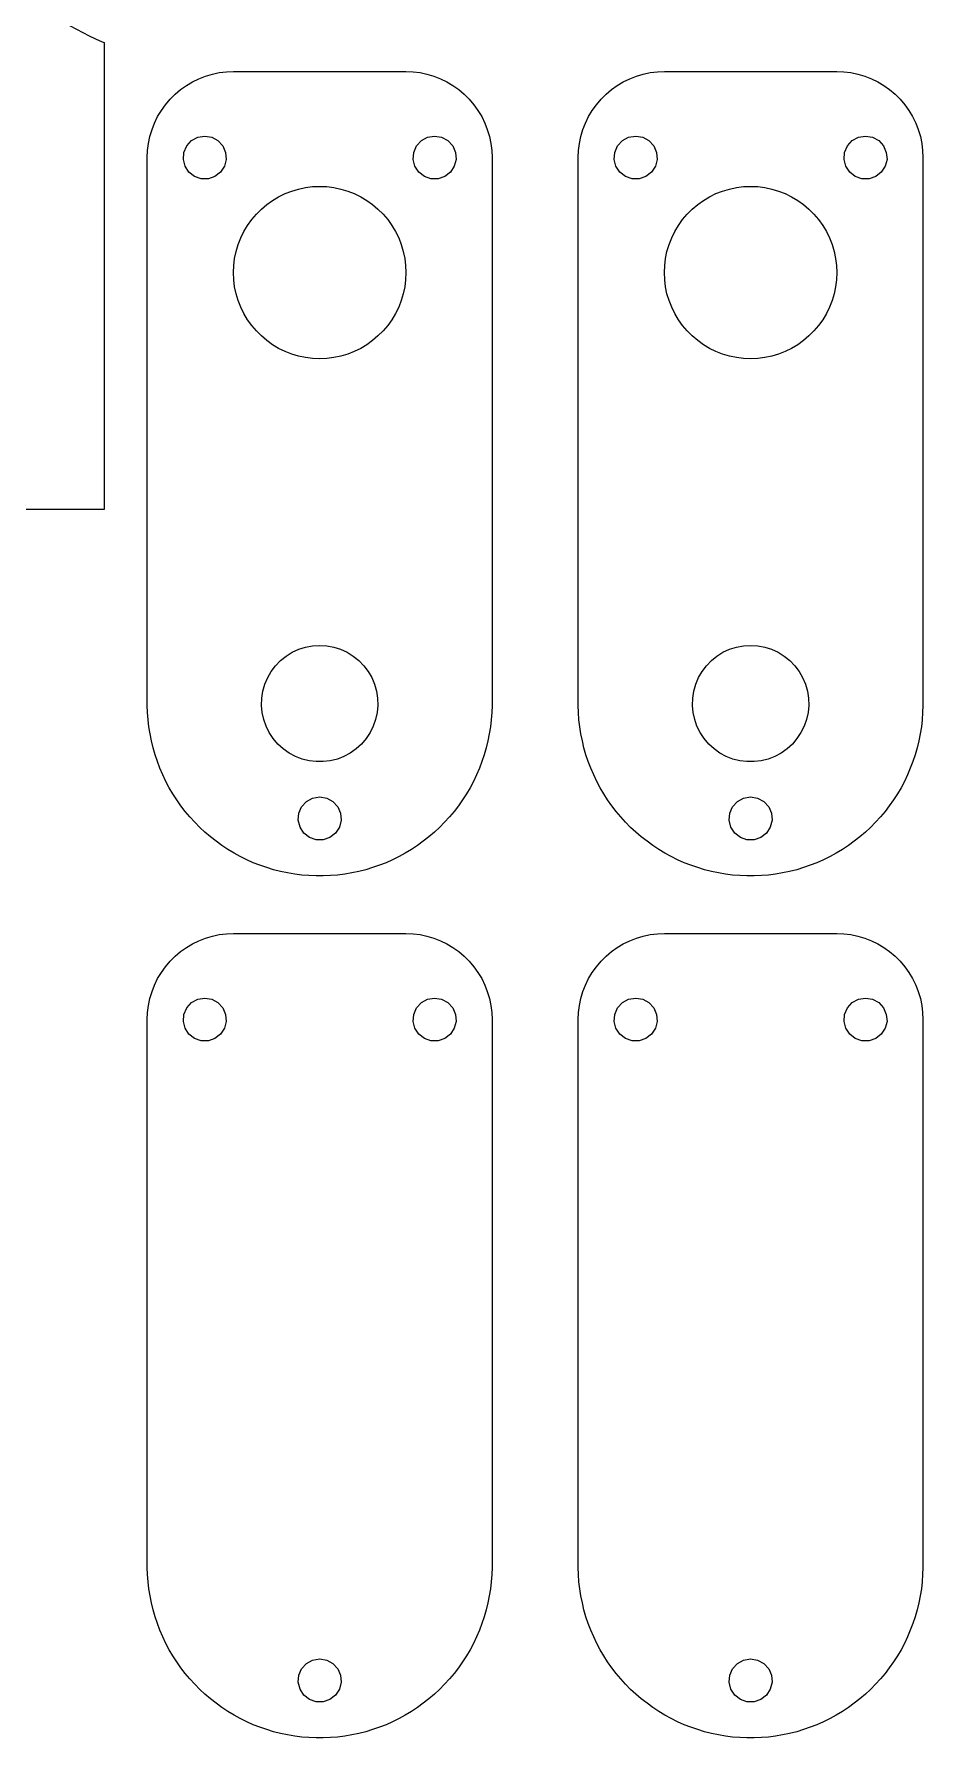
# Model space of a CAD drawing. Extents: x 3 to 1396, y 3 to 487.
# Drawn here: x 1141.1 to 1203, y 3 to 121.6 of the extents above; entities that cross this region are included whole.
import ezdxf

# ---------------------------------------------------------------- set-up
doc = ezdxf.new("R2010")
doc.units = 0
doc.layers.add('Layer_1', color=7, linetype='CONTINUOUS')

msp = doc.modelspace()

# ---------------------------------------------------------------- linework, layer by layer
at = {"layer": 'Layer_1', "color": 7}
for points in [[(1141.022074, 123.699518), (1141.442077, 123.420542), (1141.86208, 123.148536), (1142.282083, 122.883529), (1142.712077, 122.625522), (1143.142071, 122.375529), (1143.582083, 122.13152), (1144.022096, 121.895526), (1144.46208, 121.667518), (1144.912084, 121.445522), (1145.362087, 121.232529), (1145.822081, 121.026535), (1145.962092, 120.965519), (1145.962092, 88.45953), (1132.462076, 88.45953)], [(1148.962086, 74.959543), (1148.962086, 112.959523), (1148.982123, 113.454513), (1149.042096, 113.947527), (1149.142087, 114.432526), (1149.292088, 114.907534), (1149.472089, 115.369532), (1149.682091, 115.815528), (1149.942074, 116.241514), (1150.232086, 116.644527), (1150.552069, 117.023523), (1150.902081, 117.373535), (1151.282093, 117.694535), (1151.682087, 117.982515), (1152.10209, 118.236543), (1152.552093, 118.454531), (1153.012087, 118.634533), (1153.492091, 118.775531), (1153.972094, 118.877526), (1154.472079, 118.93953), (1154.962074, 118.959568), (1166.962078, 118.95954), (1167.462091, 118.939502), (1167.952085, 118.877526), (1168.432089, 118.775531), (1168.912092, 118.634533), (1169.372086, 118.454531), (1169.82209, 118.236543), (1170.242093, 117.982515), (1170.642086, 117.694535), (1171.02207, 117.373535), (1171.372082, 117.023523), (1171.702085, 116.644527), (1171.982077, 116.241514), (1172.242089, 115.815528), (1172.462081, 115.369532), (1172.632092, 114.907534), (1172.782093, 114.432526), (1172.882084, 113.947527), (1172.942084, 113.454513), (1172.962122, 112.959523), (1172.962094, 74.959543), (1172.962094, 74.959543), (1172.962094, 74.834519), (1172.942056, 74.335521), (1172.912084, 73.83754), (1172.852084, 73.341535), (1172.772074, 72.848521), (1172.672082, 72.358527), (1172.562072, 71.873528), (1172.42209, 71.39454), (1172.26207, 70.92052), (1172.082097, 70.453527), (1171.882086, 69.995536), (1171.672084, 69.545533), (1171.442073, 69.104533), (1171.18209, 68.673523), (1170.912088, 68.25352), (1170.622077, 67.845539), (1170.322074, 67.449525), (1170.002091, 67.066521), (1169.66207, 66.697516), (1169.312086, 66.342537), (1168.952083, 66.002515), (1168.572071, 65.678524), (1168.172077, 65.370535), (1167.772084, 65.07852), (1167.352081, 64.803522), (1166.922087, 64.546531), (1166.492093, 64.307517), (1166.04209, 64.086537), (1165.582096, 63.884522), (1165.122074, 63.702517), (1164.64207, 63.539534), (1164.172085, 63.395516), (1163.682091, 63.272523), (1163.192097, 63.16954), (1162.702074, 63.086539), (1162.21208, 63.024535), (1161.712095, 62.98254), (1161.212082, 62.962502), (1160.712069, 62.96253), (1160.212084, 62.982568), (1159.712071, 63.024535), (1159.222077, 63.086539), (1158.732083, 63.16954), (1158.242088, 63.272523), (1157.752094, 63.395516), (1157.282081, 63.539534), (1156.802078, 63.702517), (1156.342084, 63.884522), (1155.88209, 64.086537), (1155.432086, 64.307517), (1155.002093, 64.546531), (1154.572071, 64.803522), (1154.152096, 65.07852), (1153.752074, 65.370535), (1153.35208, 65.678524), (1152.972096, 66.002515), (1152.612094, 66.342537), (1152.262082, 66.697516), (1151.922089, 67.066521), (1151.602077, 67.449525), (1151.302075, 67.845539), (1151.012091, 68.25352), (1150.742089, 68.673523), (1150.492097, 69.104533), (1150.252095, 69.545533), (1150.042094, 69.995536), (1149.842083, 70.453527), (1149.662081, 70.92052), (1149.50209, 71.39454), (1149.362079, 71.873528), (1149.252097, 72.358527), (1149.152078, 72.848521), (1149.072096, 73.341535), (1149.012095, 73.83754), (1148.982095, 74.335521), (1148.962057, 74.834519), (1148.962086, 74.959515), (1148.962086, 74.959543)], [(1178.962082, 74.959543), (1178.962082, 112.959523), (1178.98212, 113.454513), (1179.042092, 113.947527), (1179.142083, 114.432526), (1179.292084, 114.907534), (1179.472086, 115.369532), (1179.682087, 115.815528), (1179.94207, 116.241514), (1180.232082, 116.644527), (1180.552094, 117.023523), (1180.902078, 117.373535), (1181.28209, 117.694535), (1181.682083, 117.982515), (1182.102086, 118.236543), (1182.55209, 118.454531), (1183.012084, 118.634533), (1183.492087, 118.775531), (1183.972091, 118.877526), (1184.472076, 118.93953), (1184.96207, 118.959568), (1196.962074, 118.95954), (1197.462087, 118.939502), (1197.952082, 118.877526), (1198.432085, 118.775531), (1198.912089, 118.634533), (1199.372083, 118.454531), (1199.822086, 118.236543), (1200.242089, 117.982515), (1200.642083, 117.694535), (1201.022095, 117.373535), (1201.372079, 117.023523), (1201.702081, 116.644527), (1201.982074, 116.241514), (1202.242085, 115.815528), (1202.462077, 115.369532), (1202.632088, 114.907534), (1202.782089, 114.432526), (1202.88208, 113.947527), (1202.942081, 113.454513), (1202.962119, 112.959523), (1202.96209, 74.959543), (1202.96209, 74.959543), (1202.96209, 74.834519), (1202.942053, 74.335521), (1202.912081, 73.83754), (1202.85208, 73.341535), (1202.77207, 72.848521), (1202.672079, 72.358527), (1202.562097, 71.873528), (1202.422086, 71.39454), (1202.262095, 70.92052), (1202.082093, 70.453527), (1201.882082, 69.995536), (1201.672081, 69.545533), (1201.44207, 69.104533), (1201.182087, 68.673523), (1200.912085, 68.25352), (1200.622073, 67.845539), (1200.322071, 67.449525), (1200.002087, 67.066521), (1199.662094, 66.697516), (1199.312082, 66.342537), (1198.95208, 66.002515), (1198.572096, 65.678524), (1198.172074, 65.370535), (1197.77208, 65.07852), (1197.352077, 64.803522), (1196.922083, 64.546531), (1196.49209, 64.307517), (1196.042086, 64.086537), (1195.582092, 63.884522), (1195.12207, 63.702517), (1194.642095, 63.539534), (1194.172082, 63.395516), (1193.682088, 63.272523), (1193.192093, 63.16954), (1192.702071, 63.086539), (1192.212077, 63.024535), (1191.712092, 62.98254), (1191.212079, 62.962502), (1190.712094, 62.96253), (1190.212081, 62.982568), (1189.712096, 63.024535), (1189.222073, 63.086539), (1188.732079, 63.16954), (1188.242085, 63.272523), (1187.752091, 63.395516), (1187.282078, 63.539534), (1186.802074, 63.702517), (1186.34208, 63.884522), (1185.882086, 64.086537), (1185.432083, 64.307517), (1185.002089, 64.546531), (1184.572095, 64.803522), (1184.152092, 65.07852), (1183.75207, 65.370535), (1183.352077, 65.678524), (1182.972093, 66.002515), (1182.61209, 66.342537), (1182.262078, 66.697516), (1181.922085, 67.066521), (1181.602073, 67.449525), (1181.302071, 67.845539), (1181.012088, 68.25352), (1180.742086, 68.673523), (1180.492093, 69.104533), (1180.252092, 69.545533), (1180.04209, 69.995536), (1179.842079, 70.453527), (1179.662078, 70.92052), (1179.502086, 71.39454), (1179.362076, 71.873528), (1179.252094, 72.358527), (1179.152074, 72.848521), (1179.072092, 73.341535), (1179.012092, 73.83754), (1178.982092, 74.335521), (1178.962054, 74.834519), (1178.962082, 74.959515), (1178.962082, 74.959543)], [(1151.472085, 112.835515), (1151.512076, 113.327541), (1151.702096, 113.77952), (1152.04209, 114.14353), (1152.472083, 114.378537), (1152.962078, 114.459535), (1153.452072, 114.378537), (1153.882094, 114.14353), (1154.222087, 113.77952), (1154.412079, 113.327541), (1154.462089, 112.835515), (1154.332097, 112.356527), (1154.062095, 111.943523), (1153.672092, 111.64053), (1153.21207, 111.479522), (1152.712085, 111.479522), (1152.252091, 111.64053), (1151.862088, 111.943523), (1151.592086, 112.356527), (1151.472085, 112.835515)], [(1167.472082, 112.835515), (1167.512072, 113.327541), (1167.702093, 113.77952), (1168.042086, 114.14353), (1168.47208, 114.378537), (1168.962074, 114.459535), (1169.452096, 114.378537), (1169.88209, 114.14353), (1170.222083, 113.77952), (1170.412075, 113.327541), (1170.462085, 112.835515), (1170.332093, 112.356527), (1170.062091, 111.943523), (1169.672088, 111.64053), (1169.212094, 111.479522), (1168.712081, 111.479522), (1168.252087, 111.64053), (1167.862084, 111.943523), (1167.592082, 112.356527), (1167.472082, 112.835515)], [(1181.472082, 112.835515), (1181.512073, 113.327541), (1181.702093, 113.77952), (1182.042086, 114.14353), (1182.47208, 114.378537), (1182.962074, 114.459535), (1183.452096, 114.378537), (1183.88209, 114.14353), (1184.222083, 113.77952), (1184.412075, 113.327541), (1184.462085, 112.835515), (1184.332094, 112.356527), (1184.062092, 111.943523), (1183.672089, 111.64053), (1183.212095, 111.479522), (1182.712082, 111.479522), (1182.252088, 111.64053), (1181.862085, 111.943523), (1181.592083, 112.356527), (1181.472082, 112.835515)], [(1197.472078, 112.835515), (1197.512097, 113.327541), (1197.702089, 113.77952), (1198.042082, 114.14353), (1198.472076, 114.378537), (1198.96207, 114.459535), (1199.452093, 114.378537), (1199.882086, 114.14353), (1200.22208, 113.77952), (1200.412072, 113.327541), (1200.462081, 112.835515), (1200.33209, 112.356527), (1200.062088, 111.943523), (1199.672085, 111.64053), (1199.212091, 111.479522), (1198.712078, 111.479522), (1198.252084, 111.64053), (1197.862081, 111.943523), (1197.592079, 112.356527), (1197.472078, 112.835515)], [(1154.962074, 104.959539), (1154.982111, 105.454529), (1155.042084, 105.947515), (1155.142075, 106.432514), (1155.292076, 106.907522), (1155.472077, 107.36952), (1155.682079, 107.815515), (1155.94209, 108.24153), (1156.232074, 108.644543), (1156.552085, 109.023539), (1156.902069, 109.373523), (1157.282081, 109.694523), (1157.682075, 109.982531), (1158.102078, 110.236531), (1158.552081, 110.454519), (1159.012075, 110.63452), (1159.492079, 110.775519), (1159.972082, 110.877514), (1160.472096, 110.939518), (1160.96209, 110.959556), (1161.462075, 110.93949), (1161.952097, 110.877514), (1162.432072, 110.775519), (1162.912076, 110.63452), (1163.37207, 110.454519), (1163.822073, 110.236531), (1164.242076, 109.982531), (1164.64207, 109.694523), (1165.022082, 109.373523), (1165.372094, 109.023539), (1165.702097, 108.644543), (1165.982089, 108.24153), (1166.242072, 107.815515), (1166.462093, 107.36952), (1166.632075, 106.907522), (1166.782076, 106.432514), (1166.882096, 105.947515), (1166.942096, 105.454529), (1166.962134, 104.959539), (1166.94204, 104.464522), (1166.882096, 103.971536), (1166.782076, 103.486537), (1166.632075, 103.011529), (1166.462093, 102.549531), (1166.242072, 102.103535), (1165.982089, 101.677521), (1165.702097, 101.274536), (1165.372094, 100.895539), (1165.022082, 100.545527), (1164.64207, 100.224528), (1164.242076, 99.93652), (1163.822073, 99.68252), (1163.37207, 99.464532), (1162.912076, 99.28453), (1162.432072, 99.143532), (1161.952097, 99.041537), (1161.462075, 98.979533), (1160.96209, 98.959495), (1160.472096, 98.979561), (1159.972082, 99.041537), (1159.492079, 99.143532), (1159.012075, 99.28453), (1158.552081, 99.464532), (1158.102078, 99.68252), (1157.682075, 99.93652), (1157.282081, 100.224528), (1156.902069, 100.545527), (1156.552085, 100.895539), (1156.232074, 101.274536), (1155.94209, 101.677521), (1155.682079, 102.103535), (1155.472077, 102.549531), (1155.292076, 103.011529), (1155.142075, 103.486537), (1155.042084, 103.971536), (1154.982083, 104.464522), (1154.962045, 104.959539)], [(1184.96207, 104.959539), (1184.982108, 105.454529), (1185.04208, 105.947515), (1185.142071, 106.432514), (1185.292072, 106.907522), (1185.472074, 107.36952), (1185.682075, 107.815515), (1185.942087, 108.24153), (1186.23207, 108.644543), (1186.552082, 109.023539), (1186.902094, 109.373523), (1187.282078, 109.694523), (1187.682071, 109.982531), (1188.102074, 110.236531), (1188.552078, 110.454519), (1189.012072, 110.63452), (1189.492075, 110.775519), (1189.972079, 110.877514), (1190.472092, 110.939518), (1190.962086, 110.959556), (1191.462071, 110.93949), (1191.952094, 110.877514), (1192.432097, 110.775519), (1192.912072, 110.63452), (1193.372095, 110.454519), (1193.82207, 110.236531), (1194.242073, 109.982531), (1194.642095, 109.694523), (1195.022079, 109.373523), (1195.372091, 109.023539), (1195.702093, 108.644543), (1195.982086, 108.24153), (1196.242097, 107.815515), (1196.462089, 107.36952), (1196.632072, 106.907522), (1196.782073, 106.432514), (1196.882092, 105.947515), (1196.942093, 105.454529), (1196.962131, 104.959539), (1196.942036, 104.464522), (1196.882092, 103.971536), (1196.782073, 103.486537), (1196.632072, 103.011529), (1196.462089, 102.549531), (1196.242097, 102.103535), (1195.982086, 101.677521), (1195.702093, 101.274536), (1195.372091, 100.895539), (1195.022079, 100.545527), (1194.642095, 100.224528), (1194.242073, 99.93652), (1193.82207, 99.68252), (1193.372095, 99.464532), (1192.912072, 99.28453), (1192.432097, 99.143532), (1191.952094, 99.041537), (1191.462071, 98.979533), (1190.962086, 98.959495), (1190.472092, 98.979561), (1189.972079, 99.041537), (1189.492075, 99.143532), (1189.012072, 99.28453), (1188.552078, 99.464532), (1188.102074, 99.68252), (1187.682071, 99.93652), (1187.282078, 100.224528), (1186.902094, 100.545527), (1186.552082, 100.895539), (1186.23207, 101.274536), (1185.942087, 101.677521), (1185.682075, 102.103535), (1185.472074, 102.549531), (1185.292072, 103.011529), (1185.142071, 103.486537), (1185.04208, 103.971536), (1184.98208, 104.464522), (1184.962042, 104.959539)], [(1156.912088, 74.834519), (1156.932126, 75.333516), (1157.002089, 75.825514), (1157.142071, 76.305517), (1157.342082, 76.764523), (1157.582084, 77.196521), (1157.882086, 77.594539), (1158.23207, 77.952538), (1158.622072, 78.265522), (1159.042076, 78.527537), (1159.50207, 78.736523), (1159.972082, 78.88754), (1160.462077, 78.978529), (1160.96209, 79.009517), (1161.462075, 78.978529), (1161.952097, 78.88754), (1162.422082, 78.736523), (1162.882076, 78.527537), (1163.302079, 78.265522), (1163.692082, 77.952538), (1164.042094, 77.594539), (1164.342096, 77.196521), (1164.58207, 76.764523), (1164.78208, 76.305517), (1164.922091, 75.825514), (1164.992082, 75.333516), (1165.01212, 74.834519), (1164.962082, 74.338513), (1164.852072, 73.851539), (1164.69208, 73.380538), (1164.472088, 72.934514), (1164.192095, 72.518518), (1163.872083, 72.140538), (1163.50209, 71.804524), (1163.092077, 71.516517), (1162.652093, 71.280522), (1162.192071, 71.100521), (1161.702076, 70.978516), (1161.212082, 70.917528), (1160.712069, 70.917528), (1160.222075, 70.978516), (1159.732081, 71.100521), (1159.272087, 71.280522), (1158.832074, 71.516517), (1158.42209, 71.804524), (1158.052096, 72.140538), (1157.732085, 72.518518), (1157.452092, 72.934514), (1157.232072, 73.380538), (1157.07208, 73.851539), (1156.96207, 74.338513), (1156.912088, 74.834519)], [(1186.912084, 74.834519), (1186.932122, 75.333516), (1187.002085, 75.825514), (1187.142096, 76.305517), (1187.342078, 76.764523), (1187.58208, 77.196521), (1187.882082, 77.594539), (1188.232094, 77.952538), (1188.622097, 78.265522), (1189.042072, 78.527537), (1189.502094, 78.736523), (1189.972079, 78.88754), (1190.462073, 78.978529), (1190.962086, 79.009517), (1191.462071, 78.978529), (1191.952094, 78.88754), (1192.422078, 78.736523), (1192.882072, 78.527537), (1193.302075, 78.265522), (1193.692078, 77.952538), (1194.04209, 77.594539), (1194.342092, 77.196521), (1194.582094, 76.764523), (1194.782077, 76.305517), (1194.922087, 75.825514), (1194.992078, 75.333516), (1195.012116, 74.834519), (1194.962078, 74.338513), (1194.852096, 73.851539), (1194.692076, 73.380538), (1194.472084, 72.934514), (1194.192091, 72.518518), (1193.87208, 72.140538), (1193.502086, 71.804524), (1193.092074, 71.516517), (1192.652089, 71.280522), (1192.192095, 71.100521), (1191.702073, 70.978516), (1191.212079, 70.917528), (1190.712094, 70.917528), (1190.222071, 70.978516), (1189.732077, 71.100521), (1189.272083, 71.280522), (1188.83207, 71.516517), (1188.422086, 71.804524), (1188.052093, 72.140538), (1187.732081, 72.518518), (1187.452088, 72.934514), (1187.232096, 73.380538), (1187.072076, 73.851539), (1186.962094, 74.338513), (1186.912084, 74.834519)], [(1159.472069, 66.835522), (1159.512088, 67.32752), (1159.70208, 67.779527), (1160.042074, 68.143538), (1160.472096, 68.378516), (1160.96209, 68.459542), (1161.452084, 68.378516), (1161.882078, 68.143538), (1162.222071, 67.779527), (1162.412091, 67.32752), (1162.462073, 66.835522), (1162.332081, 66.356535), (1162.062079, 65.943531), (1161.672076, 65.640537), (1161.212082, 65.479529), (1160.712069, 65.479529), (1160.252075, 65.640537), (1159.862072, 65.943531), (1159.59207, 66.356535), (1159.472069, 66.835522)], [(1189.472094, 66.835522), (1189.512085, 67.32752), (1189.702077, 67.779527), (1190.04207, 68.143538), (1190.472092, 68.378516), (1190.962086, 68.459542), (1191.45208, 68.378516), (1191.882074, 68.143538), (1192.222096, 67.779527), (1192.412088, 67.32752), (1192.462069, 66.835522), (1192.332078, 66.356535), (1192.062076, 65.943531), (1191.672073, 65.640537), (1191.212079, 65.479529), (1190.712094, 65.479529), (1190.252072, 65.640537), (1189.862097, 65.943531), (1189.592095, 66.356535), (1189.472094, 66.835522)], [(1148.962086, 14.959522), (1148.962086, 52.959531), (1148.982123, 53.45452), (1149.042096, 53.947534), (1149.142087, 54.432533), (1149.292088, 54.907541), (1149.472089, 55.369539), (1149.682091, 55.815535), (1149.942074, 56.241521), (1150.232086, 56.644534), (1150.552069, 57.023531), (1150.902081, 57.373514), (1151.282093, 57.694514), (1151.682087, 57.982522), (1152.10209, 58.236522), (1152.552093, 58.454538), (1153.012087, 58.63454), (1153.492091, 58.775538), (1153.972094, 58.877533), (1154.472079, 58.939537), (1154.962074, 58.959575), (1166.962078, 58.959519), (1167.462091, 58.939481), (1167.952085, 58.877533), (1168.432089, 58.775538), (1168.912092, 58.63454), (1169.372086, 58.454538), (1169.82209, 58.236522), (1170.242093, 57.982522), (1170.642086, 57.694514), (1171.02207, 57.373514), (1171.372082, 57.023531), (1171.702085, 56.644534), (1171.982077, 56.241521), (1172.242089, 55.815535), (1172.462081, 55.369539), (1172.632092, 54.907541), (1172.782093, 54.432533), (1172.882084, 53.947534), (1172.942084, 53.45452), (1172.962122, 52.959531), (1172.962094, 14.959522), (1172.962094, 14.959522), (1172.962094, 14.834526), (1172.942056, 14.335529), (1172.912084, 13.837519), (1172.852084, 13.341514), (1172.772074, 12.848528), (1172.672082, 12.358534), (1172.562072, 11.873535), (1172.42209, 11.394519), (1172.26207, 10.920527), (1172.082097, 10.453534), (1171.882086, 9.995515), (1171.672084, 9.545512), (1171.442073, 9.104511), (1171.18209, 8.67353), (1170.912088, 8.253527), (1170.622077, 7.845518), (1170.322074, 7.449532), (1170.002091, 7.066528), (1169.66207, 6.697523), (1169.312086, 6.342515), (1168.952083, 6.002522), (1168.572071, 5.678531), (1168.172077, 5.370514), (1167.772084, 5.078527), (1167.352081, 4.803529), (1166.922087, 4.54651), (1166.492093, 4.307524), (1166.04209, 4.086516), (1165.582096, 3.884529), (1165.122074, 3.702524), (1164.64207, 3.539513), (1164.172085, 3.395523), (1163.682091, 3.27253), (1163.192097, 3.169519), (1162.702074, 3.086518), (1162.21208, 3.024513), (1161.712095, 2.982519), (1161.212082, 2.962481), (1160.712069, 2.962509), (1160.212084, 2.982547), (1159.712071, 3.024513), (1159.222077, 3.086518), (1158.732083, 3.169519), (1158.242088, 3.27253), (1157.752094, 3.395523), (1157.282081, 3.539513), (1156.802078, 3.702524), (1156.342084, 3.884529), (1155.88209, 4.086516), (1155.432086, 4.307524), (1155.002093, 4.54651), (1154.572071, 4.803529), (1154.152096, 5.078527), (1153.752074, 5.370514), (1153.35208, 5.678531), (1152.972096, 6.002522), (1152.612094, 6.342515), (1152.262082, 6.697523), (1151.922089, 7.066528), (1151.602077, 7.449532), (1151.302075, 7.845518), (1151.012091, 8.253527), (1150.742089, 8.67353), (1150.492097, 9.104511), (1150.252095, 9.545512), (1150.042094, 9.995515), (1149.842083, 10.453534), (1149.662081, 10.920527), (1149.50209, 11.394519), (1149.362079, 11.873535), (1149.252097, 12.358534), (1149.152078, 12.848528), (1149.072096, 13.341514), (1149.012095, 13.837519), (1148.982095, 14.335529), (1148.962057, 14.834526), (1148.962086, 14.959522), (1148.962086, 14.959522)], [(1178.962082, 14.959522), (1178.962082, 52.959531), (1178.98212, 53.45452), (1179.042092, 53.947534), (1179.142083, 54.432533), (1179.292084, 54.907541), (1179.472086, 55.369539), (1179.682087, 55.815535), (1179.94207, 56.241521), (1180.232082, 56.644534), (1180.552094, 57.023531), (1180.902078, 57.373514), (1181.28209, 57.694514), (1181.682083, 57.982522), (1182.102086, 58.236522), (1182.55209, 58.454538), (1183.012084, 58.63454), (1183.492087, 58.775538), (1183.972091, 58.877533), (1184.472076, 58.939537), (1184.96207, 58.959575), (1196.962074, 58.959519), (1197.462087, 58.939481), (1197.952082, 58.877533), (1198.432085, 58.775538), (1198.912089, 58.63454), (1199.372083, 58.454538), (1199.822086, 58.236522), (1200.242089, 57.982522), (1200.642083, 57.694514), (1201.022095, 57.373514), (1201.372079, 57.023531), (1201.702081, 56.644534), (1201.982074, 56.241521), (1202.242085, 55.815535), (1202.462077, 55.369539), (1202.632088, 54.907541), (1202.782089, 54.432533), (1202.88208, 53.947534), (1202.942081, 53.45452), (1202.962119, 52.959531), (1202.96209, 14.959522), (1202.96209, 14.959522), (1202.96209, 14.834526), (1202.942053, 14.335529), (1202.912081, 13.837519), (1202.85208, 13.341514), (1202.77207, 12.848528), (1202.672079, 12.358534), (1202.562097, 11.873535), (1202.422086, 11.394519), (1202.262095, 10.920527), (1202.082093, 10.453534), (1201.882082, 9.995515), (1201.672081, 9.545512), (1201.44207, 9.104511), (1201.182087, 8.67353), (1200.912085, 8.253527), (1200.622073, 7.845518), (1200.322071, 7.449532), (1200.002087, 7.066528), (1199.662094, 6.697523), (1199.312082, 6.342515), (1198.95208, 6.002522), (1198.572096, 5.678531), (1198.172074, 5.370514), (1197.77208, 5.078527), (1197.352077, 4.803529), (1196.922083, 4.54651), (1196.49209, 4.307524), (1196.042086, 4.086516), (1195.582092, 3.884529), (1195.12207, 3.702524), (1194.642095, 3.539513), (1194.172082, 3.395523), (1193.682088, 3.27253), (1193.192093, 3.169519), (1192.702071, 3.086518), (1192.212077, 3.024513), (1191.712092, 2.982519), (1191.212079, 2.962481), (1190.712094, 2.962509), (1190.212081, 2.982547), (1189.712096, 3.024513), (1189.222073, 3.086518), (1188.732079, 3.169519), (1188.242085, 3.27253), (1187.752091, 3.395523), (1187.282078, 3.539513), (1186.802074, 3.702524), (1186.34208, 3.884529), (1185.882086, 4.086516), (1185.432083, 4.307524), (1185.002089, 4.54651), (1184.572095, 4.803529), (1184.152092, 5.078527), (1183.75207, 5.370514), (1183.352077, 5.678531), (1182.972093, 6.002522), (1182.61209, 6.342515), (1182.262078, 6.697523), (1181.922085, 7.066528), (1181.602073, 7.449532), (1181.302071, 7.845518), (1181.012088, 8.253527), (1180.742086, 8.67353), (1180.492093, 9.104511), (1180.252092, 9.545512), (1180.04209, 9.995515), (1179.842079, 10.453534), (1179.662078, 10.920527), (1179.502086, 11.394519), (1179.362076, 11.873535), (1179.252094, 12.358534), (1179.152074, 12.848528), (1179.072092, 13.341514), (1179.012092, 13.837519), (1178.982092, 14.335529), (1178.962054, 14.834526), (1178.962082, 14.959522), (1178.962082, 14.959522)], [(1151.472085, 52.835522), (1151.512076, 53.32752), (1151.702096, 53.779527), (1152.04209, 54.143537), (1152.472083, 54.378516), (1152.962078, 54.459513), (1153.452072, 54.378516), (1153.882094, 54.143537), (1154.222087, 53.779527), (1154.412079, 53.32752), (1154.462089, 52.835522), (1154.332097, 52.356535), (1154.062095, 51.943531), (1153.672092, 51.640537), (1153.21207, 51.479529), (1152.712085, 51.479529), (1152.252091, 51.640537), (1151.862088, 51.943531), (1151.592086, 52.356535), (1151.472085, 52.835522)], [(1167.472082, 52.835522), (1167.512072, 53.32752), (1167.702093, 53.779527), (1168.042086, 54.143537), (1168.47208, 54.378516), (1168.962074, 54.459513), (1169.452096, 54.378516), (1169.88209, 54.143537), (1170.222083, 53.779527), (1170.412075, 53.32752), (1170.462085, 52.835522), (1170.332093, 52.356535), (1170.062091, 51.943531), (1169.672088, 51.640537), (1169.212094, 51.479529), (1168.712081, 51.479529), (1168.252087, 51.640537), (1167.862084, 51.943531), (1167.592082, 52.356535), (1167.472082, 52.835522)], [(1181.472082, 52.835522), (1181.512073, 53.32752), (1181.702093, 53.779527), (1182.042086, 54.143537), (1182.47208, 54.378516), (1182.962074, 54.459513), (1183.452096, 54.378516), (1183.88209, 54.143537), (1184.222083, 53.779527), (1184.412075, 53.32752), (1184.462085, 52.835522), (1184.332094, 52.356535), (1184.062092, 51.943531), (1183.672089, 51.640537), (1183.212095, 51.479529), (1182.712082, 51.479529), (1182.252088, 51.640537), (1181.862085, 51.943531), (1181.592083, 52.356535), (1181.472082, 52.835522)], [(1197.472078, 52.835522), (1197.512097, 53.32752), (1197.702089, 53.779527), (1198.042082, 54.143537), (1198.472076, 54.378516), (1198.96207, 54.459513), (1199.452093, 54.378516), (1199.882086, 54.143537), (1200.22208, 53.779527), (1200.412072, 53.32752), (1200.462081, 52.835522), (1200.33209, 52.356535), (1200.062088, 51.943531), (1199.672085, 51.640537), (1199.212091, 51.479529), (1198.712078, 51.479529), (1198.252084, 51.640537), (1197.862081, 51.943531), (1197.592079, 52.356535), (1197.472078, 52.835522)], [(1159.472069, 6.835529), (1159.512088, 7.327527), (1159.70208, 7.779535), (1160.042074, 8.143517), (1160.472096, 8.378523), (1160.96209, 8.459521), (1161.452084, 8.378523), (1161.882078, 8.143517), (1162.222071, 7.779535), (1162.412091, 7.327527), (1162.462073, 6.835529), (1162.332081, 6.356514), (1162.062079, 5.94351), (1161.672076, 5.640516), (1161.212082, 5.479508), (1160.712069, 5.479508), (1160.252075, 5.640516), (1159.862072, 5.94351), (1159.59207, 6.356514), (1159.472069, 6.835529)], [(1189.472094, 6.835529), (1189.512085, 7.327527), (1189.702077, 7.779535), (1190.04207, 8.143517), (1190.472092, 8.378523), (1190.962086, 8.459521), (1191.45208, 8.378523), (1191.882074, 8.143517), (1192.222096, 7.779535), (1192.412088, 7.327527), (1192.462069, 6.835529), (1192.332078, 6.356514), (1192.062076, 5.94351), (1191.672073, 5.640516), (1191.212079, 5.479508), (1190.712094, 5.479508), (1190.252072, 5.640516), (1189.862097, 5.94351), (1189.592095, 6.356514), (1189.472094, 6.835529)]]:
    msp.add_lwpolyline(points, dxfattribs=at)

doc.saveas('drawing.dxf')
